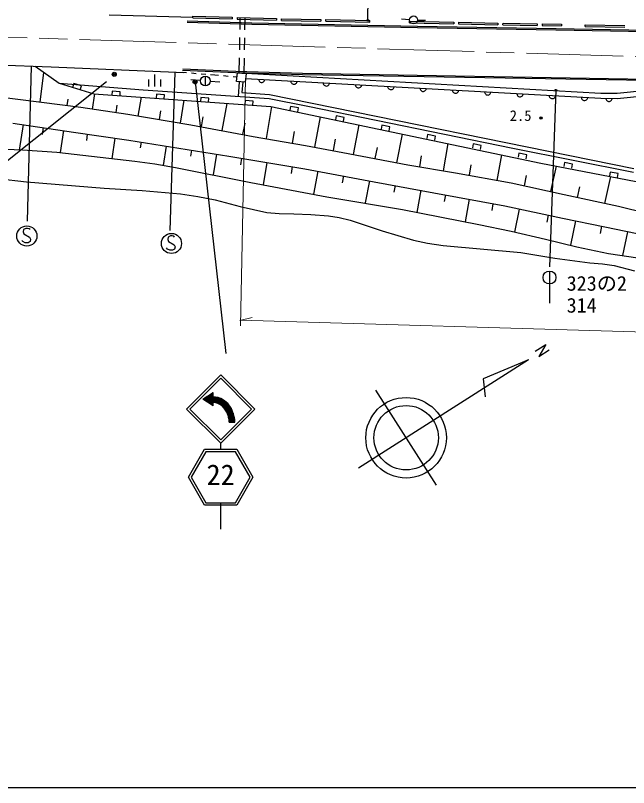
# Model space of a CAD drawing. Units: millimetres, scale not verified. Extents: x 40000 to 680000, y 20000 to 380000.
# Drawn here: x 276955 to 353049, y 205000 to 300875 of the extents above; entities that cross this region are included whole.
import ezdxf
from ezdxf.enums import TextEntityAlignment as Align

# ---------------------------------------------------------------- set-up
doc = ezdxf.new("R2010")
doc.units = ezdxf.units.MM
doc.header["$LTSCALE"] = 1000
doc.linetypes.add('CHAIN', pattern=[18.5, 12, -1.5, 3.5, -1.5])
for name, color, linetype, lineweight in [('M-BGD', 7, 'Continuous', 25), ('M-BGD-EXST', 7, 'Continuous', 25), ('M-BMK', 2, 'CHAIN', 13), ('M-BMK-SRVR', 3, 'Continuous', 25), ('M-STR-HTXT', 7, 'Continuous', 13), ('M-STR-STRC', 7, 'Continuous', 25), ('M-TTL-BAND', 7, 'Continuous', 25)]:
    doc.layers.add(name, color=color, linetype=linetype, lineweight=lineweight)
doc.styles.add('ＭＳ ゴシック', font='')
doc.styles.get('ＭＳ ゴシック').set_extended_font_data('MS Gothic')

msp = doc.modelspace()

# ---------------------------------------------------------------- linework, layer by layer
at = {"layer": 'M-BGD'}
for p, q in [((306314, 299904), (298284, 300159)), ((304834, 299119), (304862, 300619)), ((305434, 299088), (305462, 300587)), ((325870, 300350), (324872, 300422)), ((326868, 300303), (327868, 300280)), ((306310, 299754), (298280, 300010)), ((326866, 299337), (306310, 299754)), ((326869, 299487), (306314, 299904)), ((344044, 299054), (326866, 299337)), ((344047, 299204), (326869, 299487)), ((394146, 298313), (344047, 299204)), ((394143, 298163), (344044, 299054)), ((304787, 296619), (304815, 298119)), ((305387, 296588), (305415, 298088)), ((304733, 293732), (304768, 295620)), ((305332, 293681), (305368, 295588)), ((271888, 294819), (281368, 294511)), ((279404, 294575), (282365, 292449)), ((281368, 294511), (296897, 293819)), ((280013, 290125), (280485, 293798)), ((294205, 293540), (294205, 292040)), ((296897, 293819), (297814, 293780)), ((298195, 293747), (297691, 293790)), ((297703, 294080), (304283, 293804)), ((297709, 294230), (304288, 293954)), ((299390, 293644), (298792, 293696)), ((300586, 293542), (299988, 293593)), ((301688, 293447), (301184, 293490)), ((302172, 293408), (301688, 293447)), ((304283, 293804), (312571, 293555)), ((304288, 293954), (312575, 293705)), ((304404, 292688), (304496, 293752)), ((304496, 293752), (305570, 293660)), ((305570, 293660), (305478, 292596)), ((349619, 291195), (305569, 293659)), ((312571, 293555), (374414, 292501)), ((312575, 293705), (374417, 292651)), ((282365, 292449), (286689, 291132)), ((282365, 292449), (292815, 291640)), ((293455, 292940), (293455, 292040)), ((294955, 292940), (294955, 292040)), ((299918, 292788), (298723, 292892)), ((300516, 293336), (300516, 292136)), ((301115, 292698), (302312, 292623)), ((303368, 293311), (302770, 293360)), ((304450, 293224), (303966, 293263)), ((305478, 292596), (304404, 292688)), ((304725, 292635), (304582, 290820)), ((305194, 292635), (305051, 291289)), ((349597, 290545), (305514, 293011)), ((307118, 292921), (307145, 292824)), ((307145, 292824), (307188, 292741)), ((307188, 292741), (307264, 292657)), ((307264, 292657), (307341, 292604)), ((307341, 292604), (307435, 292567)), ((307435, 292567), (307563, 292560)), ((307563, 292560), (307660, 292586)), ((307660, 292586), (307743, 292630)), ((307743, 292630), (307827, 292705)), ((307827, 292705), (307880, 292782)), ((307880, 292782), (307917, 292876)), ((311126, 292697), (311152, 292599)), ((311152, 292599), (311196, 292517)), ((311196, 292517), (311271, 292432)), ((311271, 292432), (311348, 292380)), ((311750, 292406), (311835, 292481)), ((311835, 292481), (311887, 292558)), ((311887, 292558), (311924, 292652)), ((315133, 292473), (315160, 292375)), ((315895, 292334), (315932, 292428)), ((284194, 292415), (284048, 291936)), ((285151, 292123), (284194, 292415)), ((285005, 291645), (285151, 292123)), ((288972, 291472), (288937, 290973)), ((289970, 291401), (288972, 291472)), ((292815, 291640), (308446, 290554)), ((311348, 292380), (311442, 292343)), ((311442, 292343), (311570, 292336)), ((311570, 292336), (311668, 292362)), ((311668, 292362), (311750, 292406)), ((315160, 292375), (315203, 292293)), ((315203, 292293), (315279, 292208)), ((315279, 292208), (315356, 292156)), ((315356, 292156), (315450, 292119)), ((315450, 292119), (315578, 292111)), ((315578, 292111), (315675, 292138)), ((315675, 292138), (315758, 292181)), ((315758, 292181), (315842, 292257)), ((315842, 292257), (315895, 292334)), ((319141, 292249), (319167, 292151)), ((319167, 292151), (319211, 292068)), ((319211, 292068), (319286, 291984)), ((319286, 291984), (319363, 291932)), ((319363, 291932), (319458, 291894)), ((319458, 291894), (319585, 291887)), ((319585, 291887), (319683, 291914)), ((319683, 291914), (319766, 291957)), ((319766, 291957), (319850, 292033)), ((319850, 292033), (319902, 292110)), ((319902, 292110), (319940, 292204)), ((323148, 292024), (323175, 291927)), ((323175, 291927), (323218, 291844)), ((323218, 291844), (323294, 291760)), ((323294, 291760), (323371, 291708)), ((323371, 291708), (323465, 291670)), ((323465, 291670), (323593, 291663)), ((323593, 291663), (323691, 291690)), ((323691, 291690), (323773, 291733)), ((323773, 291733), (323857, 291809)), ((323857, 291809), (323910, 291886)), ((323910, 291886), (323947, 291980)), ((327156, 291800), (327183, 291703)), ((327183, 291703), (327226, 291620)), ((327226, 291620), (327301, 291536)), ((327301, 291536), (327379, 291483)), ((327379, 291483), (327473, 291446)), ((327600, 291439), (327698, 291465)), ((327698, 291465), (327781, 291509)), ((327781, 291509), (327865, 291584)), ((327865, 291584), (327917, 291662)), ((327917, 291662), (327955, 291756)), ((331164, 291576), (331190, 291478)), ((331190, 291478), (331234, 291396)), ((331925, 291437), (331962, 291531)), ((359111, 291965), (351616, 291173)), ((274951, 290776), (285075, 289474)), ((286528, 289255), (286811, 291124)), ((286689, 291132), (308666, 289576)), ((289934, 290902), (289970, 291401)), ((292198, 288380), (292583, 290715)), ((294467, 291083), (294431, 290584)), ((295464, 291012), (294467, 291083)), ((295429, 290513), (295464, 291012)), ((299961, 290694), (299926, 290195)), ((300958, 290623), (299961, 290694)), ((300923, 290124), (300958, 290623)), ((305051, 291289), (308478, 291045)), ((308446, 290554), (313233, 289610)), ((308478, 291045), (353709, 281873)), ((327473, 291446), (327600, 291439)), ((331234, 291396), (331309, 291312)), ((331309, 291312), (331386, 291259)), ((331386, 291259), (331480, 291222)), ((331480, 291222), (331608, 291215)), ((331608, 291215), (331706, 291241)), ((331706, 291241), (331788, 291285)), ((331788, 291285), (331873, 291360)), ((331873, 291360), (331925, 291437)), ((335171, 291352), (335198, 291254)), ((335198, 291254), (335241, 291172)), ((335241, 291172), (335317, 291087)), ((335317, 291087), (335394, 291035)), ((335394, 291035), (335488, 290998)), ((335488, 290998), (335616, 290991)), ((335616, 290991), (335713, 291017)), ((335713, 291017), (335796, 291061)), ((335796, 291061), (335880, 291136)), ((335880, 291136), (335933, 291213)), ((335933, 291213), (335970, 291307)), ((339179, 291128), (339205, 291030)), ((339205, 291030), (339249, 290948)), ((339249, 290948), (339324, 290863)), ((339324, 290863), (339401, 290811)), ((339401, 290811), (339495, 290773)), ((339495, 290773), (339623, 290766)), ((339623, 290766), (339721, 290793)), ((339721, 290793), (339803, 290836)), ((339803, 290836), (339888, 290912)), ((339888, 290912), (339940, 290989)), ((339940, 290989), (339977, 291083)), ((343186, 290904), (343213, 290806)), ((343213, 290806), (343256, 290723)), ((343256, 290723), (343332, 290639)), ((343332, 290639), (343409, 290587)), ((343409, 290587), (343503, 290549)), ((343503, 290549), (343631, 290542)), ((343631, 290542), (343728, 290569)), ((343728, 290569), (343811, 290612)), ((343811, 290612), (343895, 290688)), ((343895, 290688), (343948, 290765)), ((343948, 290765), (343985, 290859)), ((347194, 290679), (347220, 290582)), ((347220, 290582), (347264, 290499)), ((347903, 290463), (347955, 290541)), ((347955, 290541), (347992, 290635)), ((351647, 290522), (349597, 290545)), ((351616, 291173), (349619, 291195)), ((350222, 290538), (350253, 290442)), ((350989, 290434), (351022, 290529)), ((359186, 291319), (351647, 290522)), ((283388, 289691), (283490, 290489)), ((289436, 288816), (289575, 289741)), ((297434, 287517), (297899, 290339)), ((302610, 286582), (303239, 289960)), ((305455, 290305), (305420, 289806)), ((306453, 290234), (305455, 290305)), ((306417, 289735), (306453, 290234)), ((308101, 285580), (308795, 289567)), ((308666, 289576), (342153, 282539)), ((311110, 289584), (311010, 289095)), ((312090, 289383), (311110, 289584)), ((313233, 289610), (338682, 284385)), ((347264, 290499), (347339, 290415)), ((347339, 290415), (347416, 290362)), ((347416, 290362), (347510, 290325)), ((347510, 290325), (347638, 290318)), ((347638, 290318), (347736, 290345)), ((347736, 290345), (347818, 290388)), ((347818, 290388), (347903, 290463)), ((350253, 290442), (350300, 290361)), ((350300, 290361), (350379, 290280)), ((350379, 290280), (350458, 290231)), ((350458, 290231), (350554, 290198)), ((350554, 290198), (350682, 290197)), ((350682, 290197), (350778, 290228)), ((350778, 290228), (350859, 290275)), ((350859, 290275), (350940, 290354)), ((350940, 290354), (350989, 290434)), ((285075, 289474), (290889, 288596)), ((290889, 288596), (298743, 287302)), ((294816, 287949), (294992, 289015)), ((311989, 288893), (312090, 289383)), ((300032, 287062), (300258, 288276)), ((314122, 284517), (314826, 288282)), ((316778, 288420), (316677, 287930)), ((317757, 288219), (316778, 288420)), ((317657, 287729), (317757, 288219)), ((276650, 287515), (284157, 286378)), ((277901, 287326), (277421, 284158)), ((280403, 286947), (280271, 286073)), ((298743, 287302), (306478, 285863)), ((305189, 286102), (305447, 287490)), ((318929, 283615), (319625, 287273)), ((322445, 287255), (322345, 286766)), ((323425, 287054), (322445, 287255)), ((323324, 286564), (323425, 287054)), ((282906, 286568), (282493, 283842)), ((284157, 286378), (291007, 285407)), ((285869, 286135), (285757, 285341)), ((306478, 285863), (312968, 284733)), ((311346, 285015), (311596, 286456)), ((324307, 282593), (324982, 286148)), ((328113, 286091), (328012, 285601)), ((329092, 285890), (328113, 286091)), ((328992, 285400), (329092, 285890)), ((289294, 285650), (288931, 283085)), ((291007, 285407), (303451, 283407)), ((292563, 285157), (292445, 284424)), ((316431, 284086), (316694, 285492)), ((330085, 281593), (330649, 284957)), ((333780, 284926), (333679, 284437)), ((334760, 284725), (333780, 284926)), ((273685, 284333), (277828, 284174)), ((277828, 284174), (282109, 283903)), ((282109, 283903), (291760, 282784)), ((295674, 284657), (295287, 282249)), ((298785, 284157), (298666, 283418)), ((312968, 284733), (317585, 283870)), ((317585, 283870), (325651, 282337)), ((321618, 283104), (321881, 284485)), ((334659, 284235), (334760, 284725)), ((338682, 284385), (353682, 281396)), ((301896, 283657), (301482, 281081)), ((303451, 283407), (312891, 281843)), ((305025, 283147), (304891, 282340)), ((327129, 282089), (327356, 283443)), ((336755, 280395), (337333, 283552)), ((339447, 283762), (339347, 283272)), ((340427, 283561), (339447, 283762)), ((340326, 283071), (340427, 283561)), ((291760, 282784), (294242, 282453)), ((294242, 282453), (296803, 282010)), ((296803, 282010), (306175, 280142)), ((308171, 282625), (307713, 279861)), ((311317, 282104), (311177, 281258)), ((325651, 282337), (331563, 281345)), ((333293, 281028), (333529, 282319)), ((342153, 282539), (354005, 280260)), ((343405, 279010), (344090, 282167)), ((345115, 282597), (345014, 282108)), ((346094, 282396), (345115, 282597)), ((345994, 281906), (346094, 282396)), ((312891, 281843), (321481, 280216)), ((314489, 281546), (313955, 278679)), ((317684, 280951), (317525, 280095)), ((331563, 281345), (338486, 280078)), ((340126, 279722), (340399, 280980)), ((350782, 281433), (350682, 280943)), ((351762, 281232), (350782, 281433)), ((351661, 280742), (351762, 281232)), ((273639, 280728), (278317, 280215)), ((278317, 280215), (287981, 279447)), ((306175, 280142), (315616, 278347)), ((320880, 280355), (320367, 277601)), ((321481, 280216), (328870, 278868)), ((338486, 280078), (345045, 278654)), ((350108, 277543), (350838, 280869)), ((287981, 279447), (292678, 279143)), ((292678, 279143), (297460, 278725)), ((324076, 279760), (323925, 278950)), ((327272, 279165), (326759, 276410)), ((346732, 278284), (347016, 279576)), ((297460, 278725), (299597, 278413)), ((299597, 278413), (301757, 277987)), ((315616, 278347), (324993, 276791)), ((328870, 278868), (337696, 277216)), ((330341, 278593), (330185, 277756)), ((333283, 278042), (332759, 275242)), ((345045, 278654), (351795, 277172)), ((301757, 277987), (304862, 277165)), ((304862, 277165), (308173, 276426)), ((336225, 277492), (336067, 276648)), ((337696, 277216), (344870, 275706)), ((351795, 277172), (360684, 275058)), ((308173, 276426), (309698, 276277)), ((309698, 276277), (311499, 276221)), ((311499, 276221), (313630, 276176)), ((313630, 276176), (315827, 276011)), ((324993, 276791), (334459, 274930)), ((339490, 276839), (338884, 273961)), ((315827, 276011), (317142, 275801)), ((317142, 275801), (318502, 275473)), ((318502, 275473), (322488, 274148)), ((343077, 276084), (342890, 275199)), ((344870, 275706), (350102, 274627)), ((346483, 275370), (345856, 272363)), ((334459, 274930), (338465, 274093)), ((349709, 274697), (349519, 273786)), ((350102, 274627), (360933, 272353)), ((322488, 274148), (326343, 272980)), ((338465, 274093), (342750, 273091)), ((352935, 274025), (352317, 271059)), ((326343, 272980), (328104, 272598)), ((328104, 272598), (330032, 272299)), ((330032, 272299), (339676, 271425)), ((342750, 273091), (346637, 272157)), ((339676, 271425), (343881, 270752)), ((346637, 272157), (350549, 271325)), ((343881, 270752), (348229, 270161)), ((350549, 271325), (355490, 270599)), ((348229, 270161), (349825, 270033)), ((349825, 270033), (351275, 269818)), ((351275, 269818), (353782, 269149))]:
    msp.add_line(p, q, dxfattribs=at)
for centre, radius in [((320689, 300276), 100), ((320689, 300276), 50), ((320689, 300276), 25), ((326369, 300315), 500), ((300516, 292736), 600), ((344030, 291595), 100), ((344030, 291595), 50), ((344030, 291595), 25), ((342197, 288132), 150), ((342197, 288132), 90), ((342197, 288132), 30)]:
    msp.add_circle(centre, radius, dxfattribs=at)
at = {"layer": 'M-BGD-EXST'}
for p, q in [((320688, 300227), (320982, 315983)), ((278917, 294590), (278427, 275337)), ((296722, 293827), (296128, 274175)), ((277964, 274288), (277914, 273988)), ((278264, 274438), (277964, 274288)), ((278464, 274438), (278264, 274438)), ((278664, 274388), (278464, 274438)), ((278764, 274288), (278664, 274388)), ((277914, 273988), (278014, 273738)), ((278014, 273738), (278714, 273338)), ((278714, 273338), (278814, 273088)), ((295915, 273361), (295865, 273061)), ((296215, 273511), (295915, 273361)), ((296415, 273511), (296215, 273511)), ((296615, 273461), (296415, 273511)), ((296715, 273361), (296615, 273461)), ((277864, 272788), (277764, 272938)), ((278164, 272638), (277864, 272788)), ((278514, 272638), (278164, 272638)), ((278764, 272788), (278514, 272638)), ((278814, 273088), (278764, 272788)), ((295865, 273061), (295965, 272811)), ((295965, 272811), (296665, 272411)), ((296665, 272411), (296765, 272161)), ((295815, 271861), (295715, 272011)), ((296115, 271711), (295815, 271861)), ((296465, 271711), (296115, 271711)), ((296715, 271861), (296465, 271711)), ((296765, 272161), (296715, 271861))]:
    msp.add_line(p, q, dxfattribs=at)
for centre in [(278364, 273488), (296315, 272561)]:
    msp.add_circle(centre, 1250, dxfattribs=at)
at = {"layer": 'M-BMK'}
msp.add_line((266406, 298456), (366728, 295365), dxfattribs=at)
at = {"layer": 'M-BMK-SRVR'}
for p, q in [((341473, 259197), (342773, 260028)), ((342773, 260028), (341900, 258520)), ((341900, 258520), (343201, 259361)), ((340611, 258129), (319544, 244669)), ((340611, 258129), (335017, 255741)), ((335017, 255741), (335251, 253517)), ((329211, 242539), (321674, 254337))]:
    msp.add_line(p, q, dxfattribs=at)
for radius in [5000, 4000]:
    msp.add_circle((325443, 248438), radius, dxfattribs=at)
at = {"layer": 'M-STR-HTXT'}
for p, q in [((305514, 293011), (304882, 262345)), ((304806, 263006), (306318, 263382)), ((304894, 263028), (415567, 259729))]:
    msp.add_line(p, q, dxfattribs=at)
at = {"layer": 'M-STR-STRC'}
for p, q in [((288592, 300935), (298978, 300666)), ((298977, 300591), (298982, 300791)), ((298977, 300591), (303857, 300447)), ((298982, 300791), (303863, 300647)), ((303863, 300647), (303857, 300447)), ((304490, 300611), (304485, 300411)), ((304485, 300411), (309360, 300297)), ((304490, 300611), (309365, 300497)), ((309365, 300497), (309360, 300297)), ((309974, 300251), (309977, 300451)), ((309974, 300251), (314851, 300178)), ((309977, 300451), (314854, 300378)), ((314854, 300378), (314851, 300178)), ((315459, 300173), (315464, 300373)), ((315459, 300173), (320946, 300052)), ((315464, 300373), (320951, 300252)), ((320946, 300052), (320951, 300252)), ((325846, 299950), (325851, 300150)), ((325851, 300150), (331352, 300036)), ((325846, 299950), (331347, 299836)), ((331352, 300036), (331347, 299836)), ((331957, 300031), (331952, 299831)), ((331952, 299831), (336830, 299725)), ((331957, 300031), (336834, 299925)), ((336834, 299925), (336830, 299725)), ((337464, 299709), (337468, 299909)), ((337464, 299709), (341714, 299631)), ((337468, 299909), (341718, 299831)), ((341718, 299831), (341714, 299631)), ((342329, 299813), (342326, 299613)), ((342326, 299613), (344742, 299573)), ((342329, 299813), (344746, 299773)), ((344746, 299773), (344742, 299573)), ((347670, 299509), (347674, 299709)), ((347670, 299509), (352570, 299410)), ((347674, 299709), (352574, 299610)), ((288243, 292651), (252416, 264022)), ((299256, 292622), (303071, 258881)), ((344030, 291595), (343219, 269673)), ((343242, 269135), (343242, 265135)), ((302426, 256249), (298183, 252006)), ((306669, 252006), (302426, 256249)), ((298608, 252006), (302426, 255824)), ((302426, 255824), (306244, 252006)), ((300196, 253233), (301476, 254056)), ((301476, 252411), (300196, 253233)), ((301476, 252565), (300316, 253311)), ((301476, 252720), (300437, 253388)), ((301603, 252793), (300557, 253465)), ((301938, 252732), (300677, 253542)), ((303953, 251591), (300797, 253620)), ((303861, 251804), (300917, 253697)), ((303754, 252028), (301038, 253774)), ((301476, 253647), (301158, 253852)), ((301476, 253802), (301278, 253929)), ((301476, 253956), (301398, 254006)), ((301476, 253506), (301476, 254056)), ((303610, 252275), (301731, 253483)), ((303381, 252577), (302066, 253423)), ((302899, 253033), (302438, 253299)), ((301678, 252794), (301476, 252806)), ((301476, 252411), (301476, 252806)), ((302591, 252390), (302155, 252661)), ((304020, 251394), (302816, 252167)), ((303307, 252671), (302899, 253033)), ((303650, 252224), (303307, 252671)), ((298183, 252006), (302426, 247763)), ((302426, 248188), (298608, 252006)), ((302426, 247763), (306669, 252006)), ((306244, 252006), (302426, 248188)), ((304073, 251205), (303038, 251870)), ((304112, 251025), (303189, 251618)), ((304141, 250852), (303281, 251405)), ((304166, 250682), (303347, 251208)), ((304173, 250522), (303402, 251018)), ((304176, 250366), (303436, 250841)), ((303951, 250356), (303464, 250669)), ((303710, 250356), (303470, 250510)), ((303476, 250356), (304176, 250356)), ((302426, 247002), (302426, 247763)), ((298426, 243537), (300426, 247002)), ((300599, 246702), (298772, 243537)), ((300426, 247002), (304426, 247002)), ((304253, 246702), (300599, 246702)), ((306080, 243537), (304253, 246702)), ((304426, 247002), (306426, 243537)), ((300426, 240073), (298426, 243537)), ((298772, 243537), (300599, 240373)), ((304253, 240373), (306080, 243537)), ((306426, 243537), (304426, 240073)), ((304426, 240073), (300426, 240073)), ((300599, 240373), (304253, 240373)), ((302426, 237073), (302426, 240373))]:
    msp.add_line(p, q, dxfattribs=at)
for points in [[(302438, 253299), (302066, 253423), (301731, 253483), (301476, 253506)], [(302155, 252661), (301938, 252732), (301678, 252794)], [(302960, 251999), (302816, 252167), (302591, 252390)], [(303914, 251710), (303861, 251804), (303754, 252028), (303650, 252224)], [(303241, 251509), (303189, 251618), (303038, 251870), (302960, 251999)], [(303416, 250950), (303402, 251018), (303347, 251208), (303281, 251405), (303241, 251509)], [(304127, 250952), (304112, 251025), (304073, 251205), (304020, 251394), (303953, 251591), (303914, 251710)], [(303476, 250356), (303470, 250510), (303464, 250669), (303436, 250841), (303416, 250950)], [(304176, 250356), (304173, 250522), (304166, 250682), (304141, 250852), (304127, 250952)]]:
    msp.add_lwpolyline(points, dxfattribs=at)
for centre, radius in [((320689, 300276), 50), ((320689, 300276), 25), ((289220, 293562), 250), ((289220, 293562), 150), ((289220, 293562), 50), ((299256, 292622), 250), ((299256, 292622), 150), ((299256, 292622), 50), ((343242, 268335), 800)]:
    msp.add_circle(centre, radius, dxfattribs=at)
at = {"layer": 'M-TTL-BAND'}
msp.add_line((40000, 205000), (579000, 205000), dxfattribs=at)

# ---------------------------------------------------------------- texts
at = {"layer": 'M-BGD', "style": 'ＭＳ ゴシック'}
msp.add_text('2.5', height=1320, dxfattribs=at).set_placement((338308, 287384), align=Align.BOTTOM_LEFT)
at = {"layer": 'M-STR-STRC', "style": 'ＭＳ ゴシック'}
for s, height, p in [('323の2', 1833, (345362, 266142)), ('314', 1833, (345362, 263420)), ('22', 2566, (300676, 241790))]:
    msp.add_text(s, height=height, dxfattribs=at).set_placement(p, align=Align.BOTTOM_LEFT)

doc.saveas('drawing.dxf')
